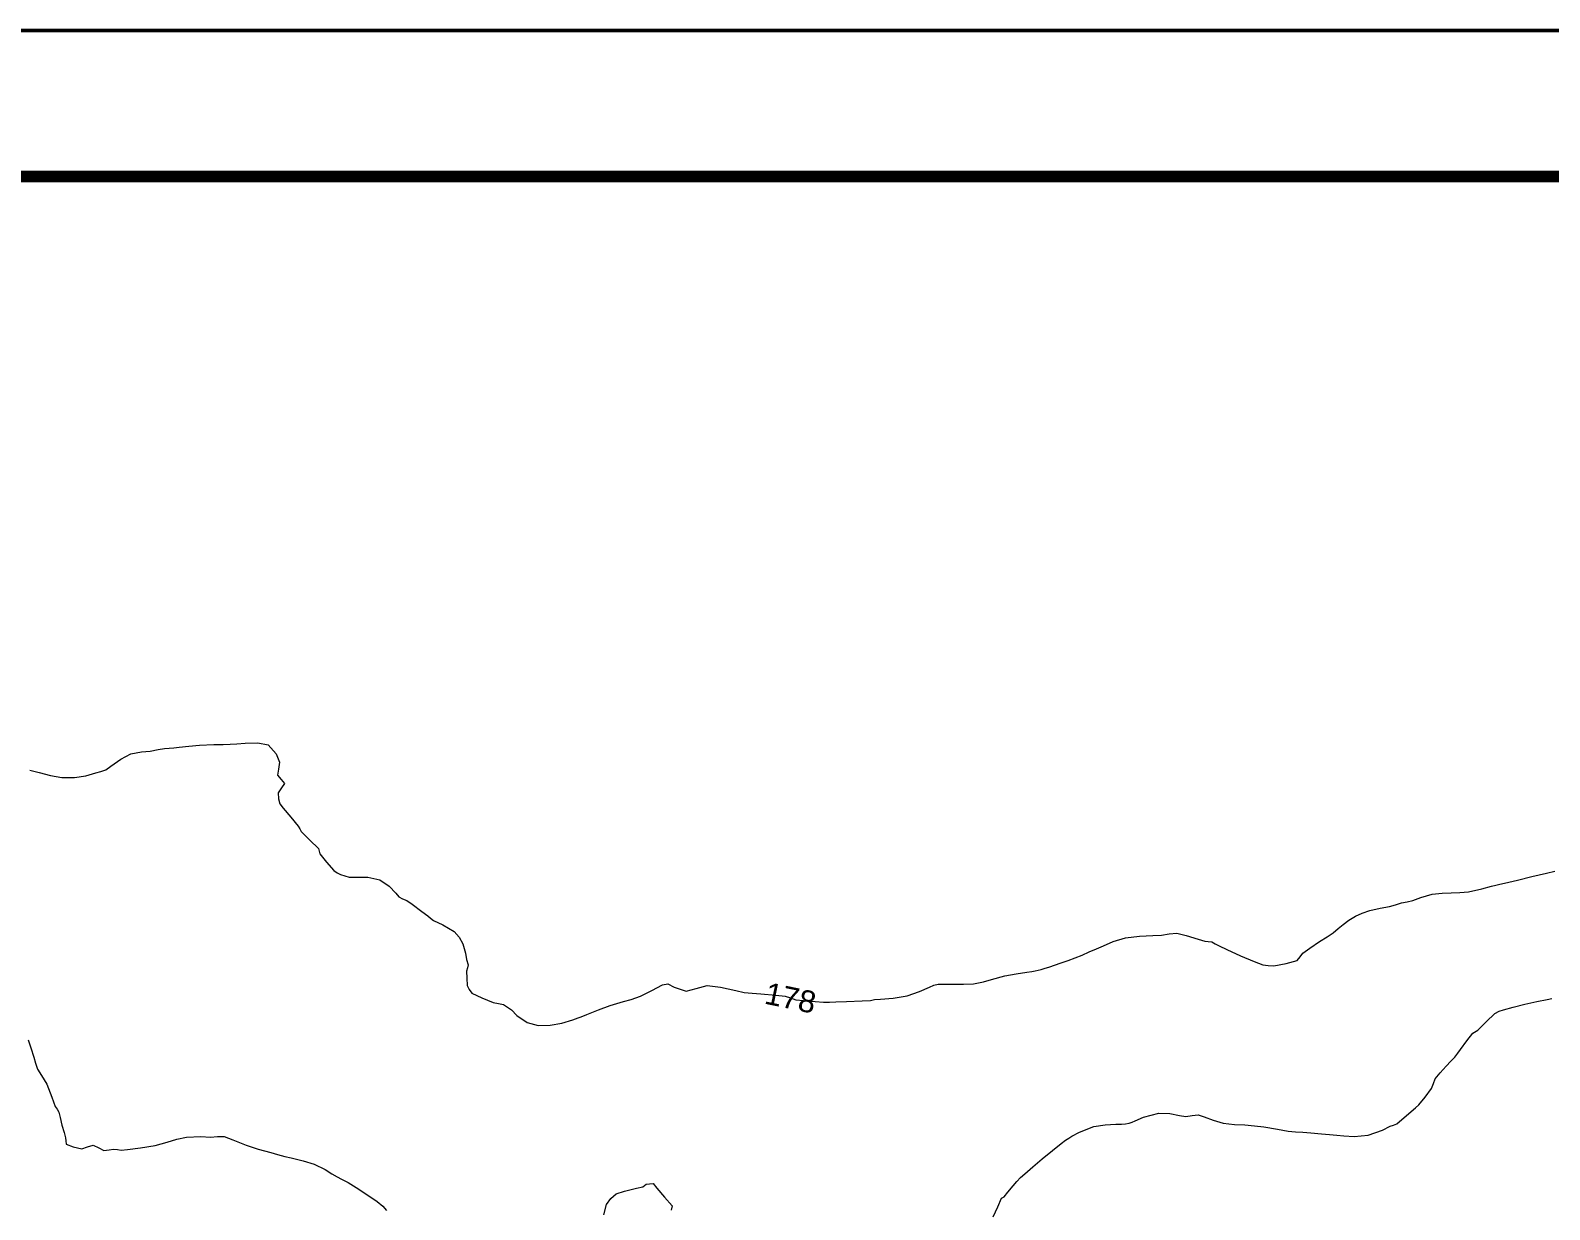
# Model space of a CAD drawing. Header units: metres. Extents: x 354768 to 355417, y 9249536 to 9250102.
# Drawn here: x 354884.44 to 354910.47, y 9249872.8 to 9249893 of the extents above; entities that cross this region are included whole.
import ezdxf
from ezdxf.enums import TextEntityAlignment as Align

# ---------------------------------------------------------------- set-up
doc = ezdxf.new("R2010")
doc.units = ezdxf.units.M
doc.header["$LTSCALE"] = 0.25
doc.layers.add('CURVAS', color=33, linetype='CONTINUOUS', lineweight=13, true_color=0xb08860)
doc.layers.add('CURVAS-TXT', color=33, linetype='CONTINUOUS', true_color=0x966e46)
doc.layers.add('MARCO', color=7, linetype='CONTINUOUS', lineweight=50)
doc.styles.get("Standard").update_dxf_attribs({"font": 'arial.ttf'})

# ---------------------------------------------------------------- blocks, each defined once
blk = doc.blocks.new('CURVAS_DE_NIVEL')
at = {"layer": 'CURVAS'}
for points in [[(354884.406, 9249875.71), (354884.448, 9249875.574), (354884.499, 9249875.416), (354884.53, 9249875.312), (354884.566, 9249875.209), (354884.636, 9249875.101), (354884.726, 9249874.953), (354884.813, 9249874.727), (354884.866, 9249874.57), (354884.899, 9249874.522), (354884.931, 9249874.473), (354884.954, 9249874.378), (354884.984, 9249874.249), (354885.019, 9249874.124), (354885.044, 9249874.034), (354885.048, 9249873.978), (354885.057, 9249873.925), (354885.175, 9249873.88), (354885.326, 9249873.843), (354885.423, 9249873.878), (354885.519, 9249873.909), (354885.617, 9249873.863), (354885.702, 9249873.815), (354885.79, 9249873.824), (354885.868, 9249873.837), (354885.933, 9249873.83), (354885.997, 9249873.823), (354886.106, 9249873.833), (354886.33, 9249873.861), (354886.583, 9249873.903), (354886.789, 9249873.956), (354886.953, 9249874.009), (354887.118, 9249874.045), (354887.361, 9249874.053), (354887.527, 9249874.044), (354887.646, 9249874.055), (354887.764, 9249874.055), (354887.914, 9249873.997), (354888.137, 9249873.905), (354888.346, 9249873.84), (354888.564, 9249873.778), (354888.676, 9249873.748), (354888.741, 9249873.731), (354888.805, 9249873.714), (354888.913, 9249873.689), (354889.116, 9249873.638), (354889.303, 9249873.58), (354889.493, 9249873.487), (354889.608, 9249873.418), (354889.7, 9249873.365), (354889.774, 9249873.323), (354889.831, 9249873.295), (354889.888, 9249873.267), (354890.022, 9249873.183), (354890.225, 9249873.05), (354890.382, 9249872.939), (354890.482, 9249872.861), (354890.542, 9249872.786)], [(354894.265, 9249872.712), (354894.316, 9249872.889), (354894.386, 9249872.991), (354894.478, 9249873.072), (354894.624, 9249873.12), (354894.829, 9249873.168), (354894.937, 9249873.191), (354894.993, 9249873.236), (354895.052, 9249873.244), (354895.114, 9249873.247), (354895.178, 9249873.171), (354895.31, 9249873.016), (354895.436, 9249872.865), (354895.423, 9249872.795)], [(354900.939, 9249872.68), (354901.021, 9249872.85), (354901.081, 9249872.996), (354901.127, 9249873.019), (354901.192, 9249873.103), (354901.279, 9249873.212), (354901.342, 9249873.282), (354901.407, 9249873.35), (354901.482, 9249873.417), (354901.617, 9249873.534), (354901.78, 9249873.673), (354901.954, 9249873.816), (354902.104, 9249873.936), (354902.177, 9249873.994), (354902.232, 9249874.029), (354902.288, 9249874.062), (354902.417, 9249874.131), (354902.661, 9249874.225), (354902.855, 9249874.255), (354903.04, 9249874.265), (354903.136, 9249874.267), (354903.204, 9249874.273), (354903.268, 9249874.281), (354903.321, 9249874.302), (354903.374, 9249874.325), (354903.513, 9249874.384), (354903.777, 9249874.453), (354903.963, 9249874.446), (354904.131, 9249874.416), (354904.238, 9249874.398), (354904.346, 9249874.414), (354904.453, 9249874.426), (354904.555, 9249874.394), (354904.71, 9249874.335), (354904.879, 9249874.285), (354905.073, 9249874.262), (354905.253, 9249874.253), (354905.416, 9249874.239), (354905.578, 9249874.22), (354905.808, 9249874.182), (354905.994, 9249874.149), (354906.119, 9249874.137), (354906.243, 9249874.127), (354906.38, 9249874.115), (354906.563, 9249874.1), (354906.7, 9249874.088), (354906.824, 9249874.076), (354906.949, 9249874.068), (354907.123, 9249874.057), (354907.364, 9249874.076), (354907.61, 9249874.163), (354907.74, 9249874.229), (354907.797, 9249874.25), (354907.852, 9249874.273), (354908.019, 9249874.412), (354908.177, 9249874.547), (354908.234, 9249874.595), (354908.338, 9249874.726), (354908.451, 9249874.878), (354908.481, 9249874.96), (354908.512, 9249875.041), (354908.597, 9249875.145), (354908.699, 9249875.258), (354908.782, 9249875.345), (354908.85, 9249875.416), (354908.897, 9249875.48), (354908.943, 9249875.546), (354909.054, 9249875.694), (354909.157, 9249875.827), (354909.242, 9249875.876), (354909.387, 9249876.018), (354909.531, 9249876.16), (354909.608, 9249876.199), (354909.682, 9249876.222), (354909.849, 9249876.269), (354910.049, 9249876.321), (354910.254, 9249876.366), (354910.43, 9249876.402), (354910.512, 9249876.417)], [(354884.435, 9249880.331), (354884.591, 9249880.287), (354884.787, 9249880.236), (354884.984, 9249880.203), (354885.198, 9249880.201), (354885.392, 9249880.234), (354885.566, 9249880.282), (354885.648, 9249880.308), (354885.738, 9249880.336), (354885.822, 9249880.399), (354885.993, 9249880.518), (354886.161, 9249880.61), (354886.347, 9249880.645), (354886.493, 9249880.653), (354886.633, 9249880.681), (354886.738, 9249880.702), (354886.819, 9249880.707), (354886.901, 9249880.71), (354886.992, 9249880.722), (354887.157, 9249880.742), (354887.343, 9249880.759), (354887.585, 9249880.768), (354887.747, 9249880.77), (354887.864, 9249880.775), (354887.98, 9249880.779), (354888.123, 9249880.79), (354888.337, 9249880.797), (354888.514, 9249880.762), (354888.655, 9249880.61), (354888.713, 9249880.464), (354888.695, 9249880.346), (354888.675, 9249880.244), (354888.738, 9249880.172), (354888.795, 9249880.102), (354888.745, 9249880.024), (354888.687, 9249879.942), (354888.696, 9249879.836), (354888.716, 9249879.754), (354888.776, 9249879.676), (354888.905, 9249879.525), (354889.033, 9249879.372), (354889.057, 9249879.325), (354889.081, 9249879.279), (354889.232, 9249879.133), (354889.38, 9249878.987), (354889.401, 9249878.894), (354889.516, 9249878.754), (354889.64, 9249878.61), (354889.697, 9249878.573), (354889.757, 9249878.541), (354889.828, 9249878.517), (354889.905, 9249878.497), (354890.016, 9249878.499), (354890.224, 9249878.495), (354890.428, 9249878.452), (354890.587, 9249878.345), (354890.706, 9249878.222), (354890.756, 9249878.161), (354890.817, 9249878.126), (354890.894, 9249878.098), (354890.986, 9249878.032), (354891.152, 9249877.91), (354891.25, 9249877.837), (354891.298, 9249877.796), (354891.348, 9249877.755), (354891.509, 9249877.678), (354891.705, 9249877.567), (354891.791, 9249877.471), (354891.854, 9249877.357), (354891.895, 9249877.197), (354891.913, 9249877.088), (354891.944, 9249876.995), (354891.93, 9249876.943), (354891.915, 9249876.888), (354891.918, 9249876.769), (354891.928, 9249876.641), (354891.961, 9249876.573), (354892.004, 9249876.511), (354892.179, 9249876.428), (354892.369, 9249876.349), (354892.462, 9249876.332), (354892.548, 9249876.316), (354892.617, 9249876.272), (354892.683, 9249876.222), (354892.779, 9249876.127), (354892.957, 9249876.006), (354893.14, 9249875.957), (354893.35, 9249875.96), (354893.549, 9249875.998), (354893.739, 9249876.054), (354893.826, 9249876.085), (354893.882, 9249876.106), (354893.976, 9249876.144), (354894.177, 9249876.224), (354894.375, 9249876.297), (354894.603, 9249876.365), (354894.738, 9249876.402), (354894.816, 9249876.428), (354894.894, 9249876.457), (354895.091, 9249876.557), (354895.272, 9249876.65), (354895.366, 9249876.672), (354895.474, 9249876.611), (354895.679, 9249876.544), (354895.852, 9249876.588), (354896.038, 9249876.642), (354896.268, 9249876.614), (354896.531, 9249876.555), (354896.671, 9249876.521), (354896.741, 9249876.514), (354896.812, 9249876.509), (354896.959, 9249876.498), (354897.213, 9249876.477), (354897.375, 9249876.461), (354897.467, 9249876.429), (354897.559, 9249876.398), (354897.689, 9249876.384), (354897.89, 9249876.367), (354898.029, 9249876.358), (354898.137, 9249876.357), (354898.245, 9249876.36), (354898.425, 9249876.367), (354898.694, 9249876.379), (354898.837, 9249876.385), (354898.907, 9249876.401), (354899.008, 9249876.407), (354899.227, 9249876.426), (354899.464, 9249876.466), (354899.675, 9249876.536), (354899.847, 9249876.61), (354899.923, 9249876.646), (354899.994, 9249876.664), (354900.146, 9249876.664), (354900.428, 9249876.665), (354900.601, 9249876.668), (354900.686, 9249876.685), (354900.77, 9249876.706), (354900.907, 9249876.746), (354901.139, 9249876.806), (354901.33, 9249876.841), (354901.513, 9249876.868), (354901.603, 9249876.881), (354901.657, 9249876.893), (354901.71, 9249876.905), (354901.761, 9249876.918), (354901.813, 9249876.932), (354901.908, 9249876.963), (354902.084, 9249877.022), (354902.224, 9249877.07), (354902.344, 9249877.115), (354902.463, 9249877.163), (354902.584, 9249877.215), (354902.71, 9249877.27), (354902.827, 9249877.323), (354902.995, 9249877.393), (354903.204, 9249877.455), (354903.445, 9249877.486), (354903.672, 9249877.495), (354903.823, 9249877.501), (354903.954, 9249877.526), (354904.084, 9249877.538), (354904.244, 9249877.5), (354904.45, 9249877.435), (354904.563, 9249877.399), (354904.623, 9249877.395), (354904.683, 9249877.389), (354904.743, 9249877.356), (354904.808, 9249877.318), (354904.94, 9249877.257), (354905.177, 9249877.152), (354905.411, 9249877.051), (354905.557, 9249876.995), (354905.652, 9249876.982), (354905.748, 9249876.979), (354905.957, 9249877.019), (354906.149, 9249877.069), (354906.197, 9249877.13), (354906.243, 9249877.196), (354906.363, 9249877.281), (354906.53, 9249877.393), (354906.659, 9249877.474), (354906.764, 9249877.543), (354906.85, 9249877.615), (354906.936, 9249877.687), (354907.032, 9249877.758), (354907.144, 9249877.828), (354907.261, 9249877.882), (354907.389, 9249877.925), (354907.568, 9249877.963), (354907.726, 9249877.993), (354907.833, 9249878.025), (354907.933, 9249878.055), (354908.03, 9249878.077), (354908.128, 9249878.099), (354908.263, 9249878.147), (354908.462, 9249878.203), (354908.63, 9249878.224), (354908.784, 9249878.231), (354908.934, 9249878.234), (354909.082, 9249878.244), (354909.311, 9249878.295), (354909.475, 9249878.34), (354909.548, 9249878.359), (354909.622, 9249878.379), (354909.698, 9249878.396), (354909.775, 9249878.412), (354909.919, 9249878.446), (354910.169, 9249878.506), (354910.42, 9249878.567), (354910.562, 9249878.602)]]:
    blk.add_lwpolyline(points, dxfattribs=at)
at = {"layer": 'CURVAS-TXT'}
blk.add_text('178', height=0.375, rotation=-11.6814, dxfattribs=at).set_placement((354897.467, 9249876.429), align=Align.MIDDLE_CENTER)

msp = doc.modelspace()

# ---------------------------------------------------------------- linework, layer by layer
at = {"layer": 'MARCO'}
msp.add_lwpolyline([(354798.5, 9249744.5), (355008.75, 9249744.5), (355008.75, 9249893), (354798.5, 9249893)], close=True, dxfattribs=at)
at = {"layer": 'MARCO', "const_width": 0.2}
msp.add_lwpolyline([(354804.75, 9249747), (355006.25, 9249747), (355006.25, 9249890.5), (354804.75, 9249890.5)], close=True, dxfattribs=at)

# ---------------------------------------------------------------- block references
at = {"layer": 'CURVAS'}
msp.add_blockref('CURVAS_DE_NIVEL', (0, 0), dxfattribs=at)

doc.saveas('drawing.dxf')
